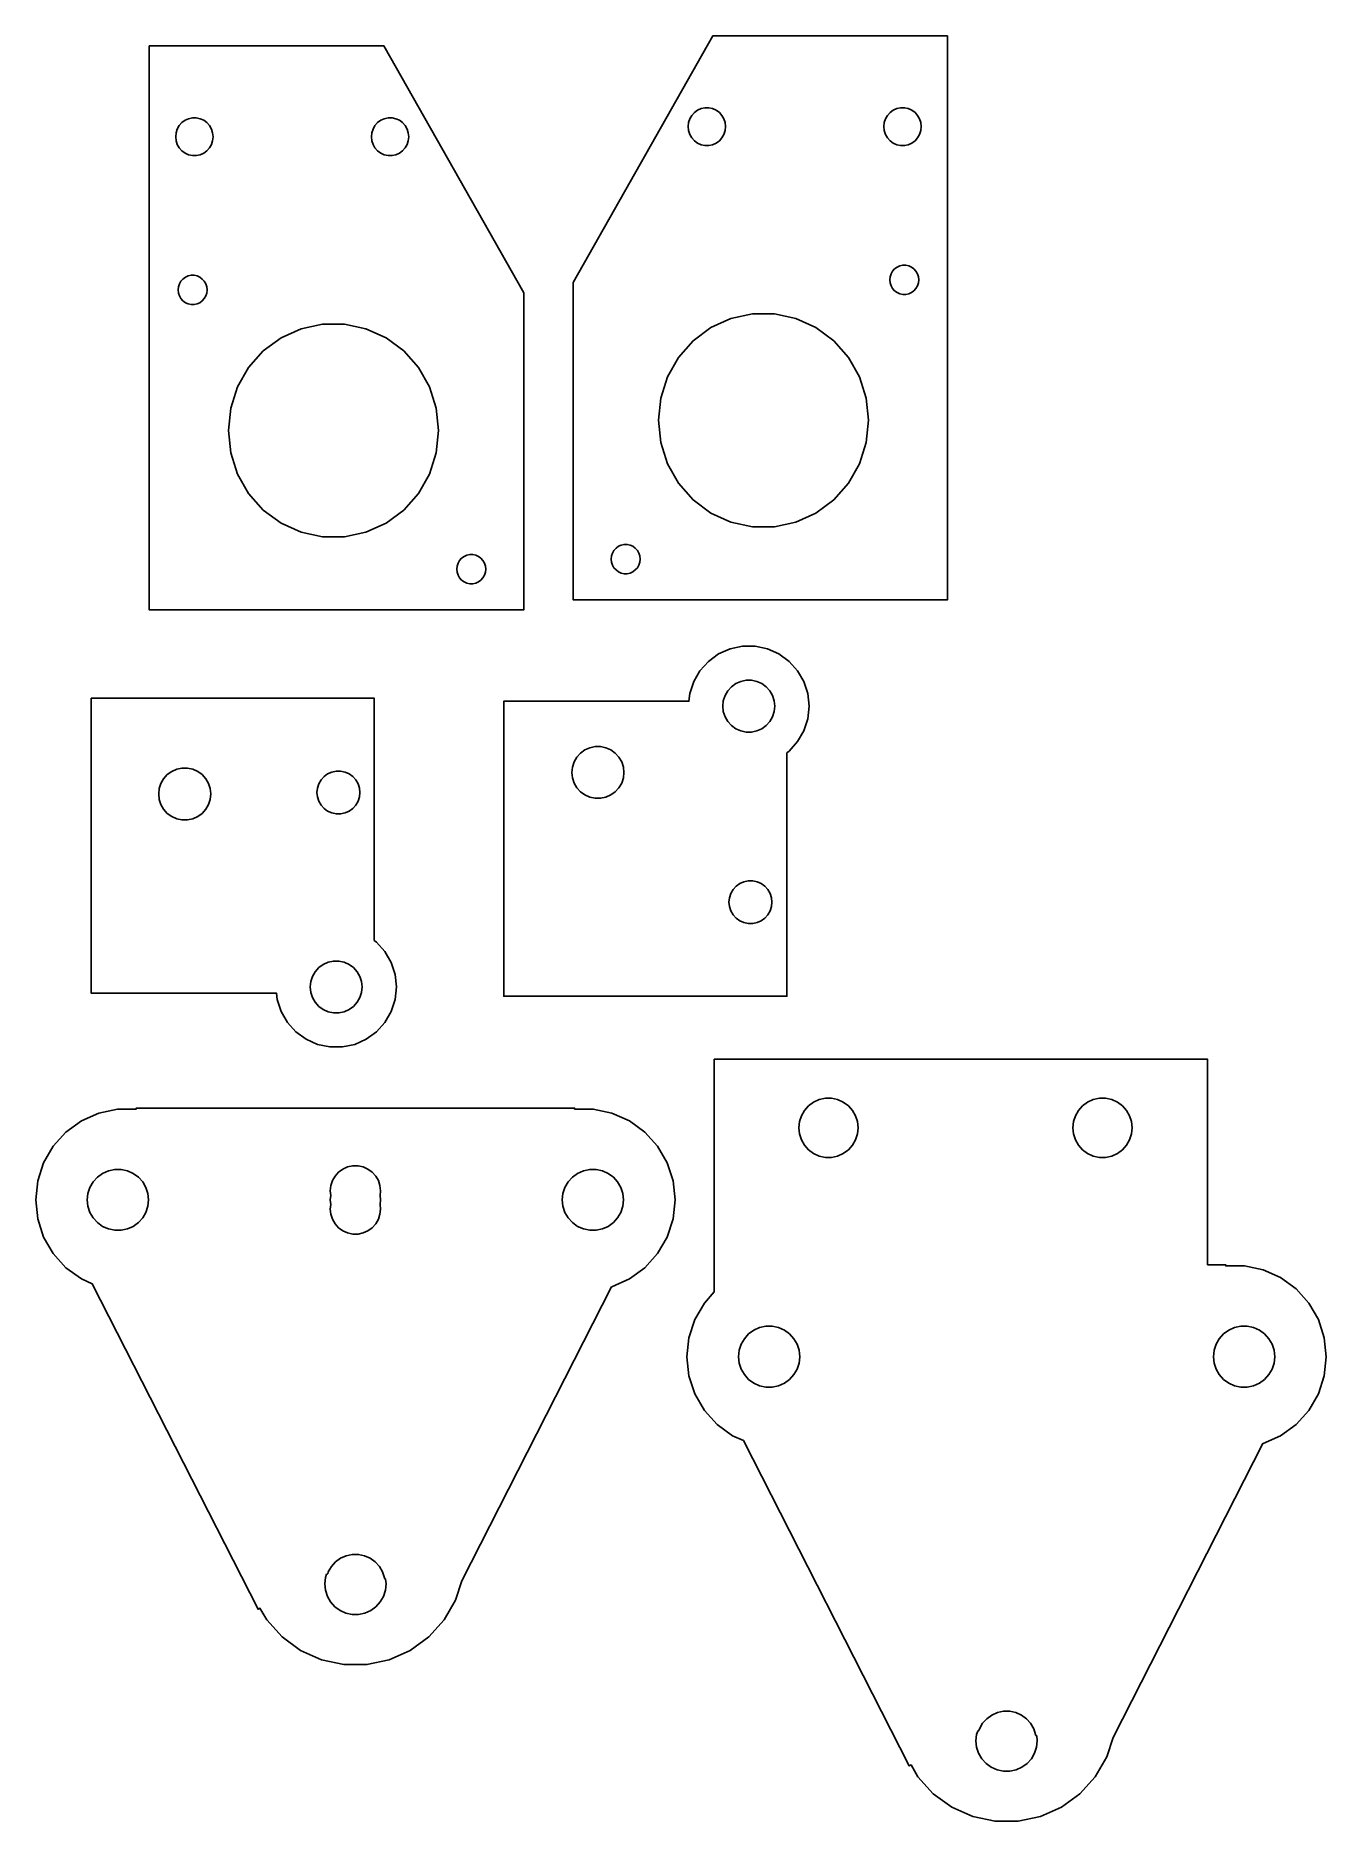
# Model space of a CAD drawing. Extents: x 45 to 186, y 3 to 198.
import ezdxf

# ---------------------------------------------------------------- set-up
doc = ezdxf.new("R2010")
doc.units = 0
doc.layers.add('Layer_1', color=7, linetype='CONTINUOUS')

msp = doc.modelspace()

# ---------------------------------------------------------------- linework, layer by layer
at = {"layer": 'Layer_1', "color": 7}
for points in [[(144.84983, 198.301016), (119.16001, 198.301016), (103.84886, 171.26493), (103.84886, 136.54485), (144.84983, 136.54485), (144.84983, 198.301016)], [(98.453294, 170.15285), (83.142163, 197.188846), (57.452348, 197.188846), (57.452348, 135.43288), (98.453294, 135.43288), (98.453294, 170.15285)], [(118.27857, 186.2784), (117.86093, 186.3687), (117.47088, 186.54529), (117.12547, 186.80123), (116.83977, 187.12464), (116.62628, 187.50161), (116.49433, 187.91628), (116.44963, 188.34883), (116.49433, 188.78136), (116.62628, 189.19603), (116.83977, 189.57301), (117.12547, 189.89642), (117.47088, 190.15237), (117.86093, 190.32896), (118.27857, 190.41926), (118.70553, 190.41926), (119.12318, 190.32896), (119.51323, 190.15237), (119.85864, 189.89642), (120.14434, 189.57301), (120.35783, 189.19603), (120.48978, 188.78136), (120.53448, 188.34883), (120.48978, 187.91628), (120.35783, 187.50161), (120.14434, 187.12464), (119.85864, 186.80123), (119.51323, 186.54529), (119.12318, 186.3687), (118.70553, 186.2784), (118.27857, 186.2784)], [(139.70385, 186.2784), (139.28631, 186.3687), (138.8962, 186.54528), (138.55079, 186.80123), (138.26512, 187.12463), (138.0516, 187.50161), (137.91971, 187.91628), (137.87501, 188.34882), (137.91971, 188.78135), (138.0516, 189.19603), (138.26512, 189.57301), (138.55079, 189.89641), (138.8962, 190.15237), (139.28631, 190.32895), (139.70385, 190.41925), (140.13091, 190.41925), (140.54845, 190.32895), (140.93855, 190.15237), (141.28399, 189.89641), (141.56963, 189.57301), (141.78315, 189.19603), (141.91505, 188.78135), (141.95975, 188.34882), (141.91505, 187.91628), (141.78315, 187.50161), (141.56963, 187.12463), (141.28399, 186.80123), (140.93855, 186.54528), (140.54845, 186.3687), (140.13091, 186.2784), (139.70385, 186.2784)], [(62.171265, 185.16626), (61.753705, 185.25656), (61.363605, 185.43314), (61.018185, 185.68909), (60.732545, 186.0125), (60.518995, 186.38948), (60.387105, 186.80415), (60.342405, 187.23668), (60.387105, 187.66921), (60.518995, 188.08389), (60.732545, 188.46087), (61.018185, 188.78427), (61.363605, 189.04022), (61.753705, 189.2168), (62.171265, 189.3071), (62.598305, 189.3071), (63.015876, 189.2168), (63.405946, 189.04022), (63.751386, 188.78427), (64.037036, 188.46087), (64.250552, 188.08389), (64.382472, 187.66921), (64.427172, 187.23668), (64.382472, 186.80415), (64.250552, 186.38948), (64.037036, 186.0125), (63.751386, 185.68909), (63.405946, 185.43314), (63.015876, 185.25656), (62.598305, 185.16626), (62.171265, 185.16626)], [(83.596583, 185.16626), (83.179013, 185.25656), (82.788913, 185.43314), (82.443503, 185.68909), (82.157833, 186.0125), (81.944313, 186.38948), (81.812413, 186.80415), (81.767713, 187.23668), (81.812413, 187.66921), (81.944313, 188.08389), (82.157833, 188.46087), (82.443503, 188.78427), (82.788913, 189.04022), (83.179013, 189.2168), (83.596583, 189.3071), (84.023623, 189.3071), (84.441184, 189.2168), (84.831264, 189.04022), (85.176704, 188.78427), (85.46234, 188.46087), (85.67586, 188.08389), (85.80778, 187.66921), (85.85248, 187.23668), (85.80778, 186.80415), (85.67586, 186.38948), (85.46234, 186.0125), (85.176704, 185.68909), (84.831264, 185.43314), (84.441184, 185.25656), (84.023623, 185.16626), (83.596583, 185.16626)], [(62.026995, 168.86013), (61.703905, 168.93023), (61.402155, 169.06713), (61.134975, 169.26504), (60.913945, 169.51533), (60.748735, 169.80689), (60.646665, 170.12713), (60.612165, 170.46204), (60.646665, 170.79695), (60.748735, 171.11719), (60.913945, 171.40875), (61.134975, 171.65904), (61.402155, 171.85695), (61.703905, 171.99386), (62.026995, 172.06396), (62.357215, 172.06396), (62.680325, 171.99386), (62.982056, 171.85695), (63.249236, 171.65904), (63.470266, 171.40875), (63.635476, 171.11719), (63.737546, 170.79695), (63.772046, 170.46204), (63.737546, 170.12713), (63.635476, 169.80689), (63.470266, 169.51533), (63.249236, 169.26504), (62.982056, 169.06713), (62.680325, 168.93023), (62.357215, 168.86013), (62.026995, 168.86013)], [(139.94493, 169.9722), (139.62185, 170.0423), (139.32009, 170.1792), (139.05292, 170.37712), (138.83188, 170.62741), (138.66668, 170.91897), (138.5646, 171.23921), (138.5301, 171.57413), (138.5646, 171.90903), (138.66668, 172.22927), (138.83188, 172.52083), (139.05292, 172.77112), (139.32009, 172.96904), (139.62185, 173.10593), (139.94493, 173.17603), (140.27516, 173.17603), (140.59827, 173.10593), (140.90003, 172.96904), (141.16718, 172.77112), (141.38824, 172.52083), (141.55344, 172.22927), (141.65539, 171.90903), (141.68999, 171.57413), (141.65539, 171.23921), (141.55344, 170.91897), (141.38824, 170.62741), (141.16718, 170.37712), (140.90003, 170.1792), (140.59827, 170.0423), (140.27516, 169.9722), (139.94493, 169.9722)], [(76.417166, 143.41954), (74.06635, 143.92895), (71.870759, 144.92556), (69.926409, 146.36571), (68.318253, 148.18651), (67.116542, 150.30839), (66.373912, 152.63861), (66.122662, 155.07537), (66.373912, 157.51212), (67.116542, 159.84234), (68.318253, 161.96422), (69.926409, 163.78503), (71.870759, 165.22517), (74.06635, 166.22178), (76.417166, 166.73119), (78.820537, 166.73119), (81.171353, 166.22178), (83.366953, 165.22517), (85.31126, 163.78503), (86.91945, 161.96422), (88.12114, 159.84234), (88.86377, 157.51212), (89.11505, 155.07537), (88.86377, 152.63861), (88.12114, 150.30839), (86.91945, 148.18651), (85.31126, 146.36571), (83.366953, 144.92556), (81.171353, 143.92895), (78.820537, 143.41954), (76.417166, 143.41954)], [(123.48163, 144.53152), (121.13078, 145.04093), (118.93519, 146.03755), (116.99085, 147.47771), (115.38268, 149.2985), (114.18103, 151.4204), (113.43834, 153.75062), (113.18712, 156.18739), (113.43834, 158.62415), (114.18103, 160.95438), (115.38268, 163.07627), (116.99085, 164.89708), (118.93519, 166.33723), (121.13078, 167.33385), (123.48163, 167.84326), (125.885, 167.84326), (128.23582, 167.33385), (130.43142, 166.33723), (132.37573, 164.89708), (133.98392, 163.07627), (135.18561, 160.95438), (135.92824, 158.62415), (136.17952, 156.18739), (135.92824, 153.75062), (135.18561, 151.4204), (133.98392, 149.2985), (132.37573, 147.47771), (130.43142, 146.03755), (128.23582, 145.04093), (125.885, 144.53152), (123.48163, 144.53152)], [(92.533667, 138.28333), (92.210557, 138.35343), (91.908807, 138.49033), (91.641627, 138.68824), (91.420597, 138.93853), (91.255387, 139.2301), (91.153337, 139.55033), (91.118837, 139.88525), (91.153337, 140.22016), (91.255387, 140.54039), (91.420597, 140.83195), (91.641627, 141.08225), (91.908807, 141.28015), (92.210557, 141.41706), (92.533667, 141.48716), (92.863867, 141.48716), (93.186977, 141.41706), (93.488737, 141.28015), (93.755917, 141.08225), (93.976947, 140.83195), (94.142157, 140.54039), (94.244207, 140.22016), (94.278707, 139.88525), (94.244207, 139.55033), (94.142157, 139.2301), (93.976947, 138.93853), (93.755917, 138.68824), (93.488737, 138.49033), (93.186977, 138.35343), (92.863867, 138.28333), (92.533667, 138.28333)], [(109.43824, 139.39529), (109.11515, 139.46539), (108.81342, 139.6023), (108.54622, 139.8002), (108.32519, 140.0505), (108.16006, 140.34207), (108.05799, 140.66231), (108.02339, 140.99722), (108.05799, 141.33213), (108.16006, 141.65237), (108.32519, 141.94393), (108.54622, 142.19422), (108.81342, 142.39214), (109.11515, 142.52903), (109.43824, 142.59913), (109.76854, 142.59913), (110.09163, 142.52903), (110.39333, 142.39214), (110.66056, 142.19422), (110.88157, 141.94393), (111.04672, 141.65237), (111.14877, 141.33213), (111.18327, 140.99722), (111.14877, 140.66231), (111.04672, 140.34207), (110.88157, 140.0505), (110.66056, 139.8002), (110.39333, 139.6023), (110.09163, 139.46539), (109.76854, 139.39529), (109.43824, 139.39529)], [(127.24843, 119.79333), (127.50174, 119.97732), (128.42553, 121.00332), (129.11593, 122.19904), (129.54252, 123.51202), (129.68683, 124.88503), (129.54252, 126.25812), (129.11593, 127.57112), (128.42553, 128.76682), (127.50174, 129.79282), (126.38483, 130.60432), (125.12353, 131.16582), (123.77312, 131.45292), (122.39253, 131.45292), (121.04202, 131.16582), (119.78083, 130.60432), (118.66391, 129.79282), (117.74002, 128.76682), (117.04972, 127.57112), (116.62313, 126.25812), (116.53653, 125.43372), (96.260404, 125.43372), (96.260404, 93.12494), (127.24843, 93.12494), (127.24843, 119.79333)], [(122.78493, 122.05084), (122.20213, 122.17471), (121.65783, 122.41703), (121.17592, 122.76723), (120.77722, 123.20992), (120.47933, 123.72591), (120.29523, 124.29252), (120.23293, 124.88503), (120.29523, 125.47761), (120.47933, 126.04422), (120.77722, 126.56022), (121.17592, 127.00292), (121.65783, 127.35312), (122.20213, 127.59552), (122.78493, 127.71932), (123.38072, 127.71932), (123.96341, 127.59552), (124.50771, 127.35312), (124.98973, 127.00292), (125.38843, 126.56022), (125.68633, 126.04422), (125.87042, 125.47761), (125.93272, 124.88503), (125.87042, 124.29252), (125.68633, 123.72591), (125.38843, 123.20992), (124.98973, 122.76723), (124.50771, 122.41703), (123.96341, 122.17471), (123.38072, 122.05084), (122.78493, 122.05084)], [(79.949724, 87.85571), (81.211023, 88.41721), (82.327933, 89.22871), (83.251723, 90.25471), (83.942123, 91.45041), (84.368714, 92.76341), (84.513024, 94.13651), (84.368714, 95.5095), (83.942123, 96.8226), (83.251723, 98.0182), (82.327933, 99.0442), (82.074623, 99.2283), (82.074623, 125.7544), (51.086611, 125.7544), (51.086611, 93.44561), (71.377629, 93.44561), (71.449329, 92.76341), (71.875889, 91.45041), (72.566189, 90.25471), (73.490079, 89.22871), (74.607, 88.41721), (75.868206, 87.85571), (77.218726, 87.56871), (78.599286, 87.56871), (79.949724, 87.85571)], [(106.26469, 114.79653), (105.68197, 114.92043), (105.1377, 115.16274), (104.65568, 115.51294), (104.25703, 115.95574), (103.95914, 116.47173), (103.77504, 117.03834), (103.71274, 117.63082), (103.77504, 118.22332), (103.95914, 118.79003), (104.25703, 119.30591), (104.65568, 119.74872), (105.1377, 120.09892), (105.68197, 120.34123), (106.26469, 120.46514), (106.86051, 120.46514), (107.44333, 120.34123), (107.98761, 120.09892), (108.4696, 119.74872), (108.86822, 119.30591), (109.16609, 118.79003), (109.35021, 118.22332), (109.41251, 117.63082), (109.35021, 117.03834), (109.16609, 116.47173), (108.86822, 115.95574), (108.4696, 115.51294), (107.98761, 115.16274), (107.44333, 114.92043), (106.86051, 114.79653), (106.26469, 114.79653)], [(61.029965, 112.435), (60.447215, 112.5589), (59.902945, 112.8012), (59.420955, 113.1514), (59.022275, 113.5942), (58.724389, 114.1101), (58.540289, 114.6767), (58.477989, 115.2693), (58.540289, 115.8618), (58.724389, 116.4284), (59.022275, 116.9444), (59.420955, 117.3872), (59.902945, 117.7373), (60.447215, 117.9797), (61.029965, 118.1036), (61.625805, 118.1036), (62.208495, 117.9797), (62.752795, 117.7373), (63.234816, 117.3872), (63.633516, 116.9444), (63.931406, 116.4284), (64.115502, 115.8618), (64.177802, 115.2693), (64.115502, 114.6767), (63.931406, 114.1101), (63.633516, 113.5942), (63.234816, 113.1514), (62.752795, 112.8012), (62.208495, 112.5589), (61.625805, 112.435), (61.029965, 112.435)], [(77.907226, 113.0952), (77.426816, 113.1973), (76.978116, 113.3971), (76.580736, 113.6858), (76.252126, 114.0508), (76.006506, 114.4762), (75.854716, 114.9433), (75.803316, 115.4318), (75.854716, 115.9203), (76.006506, 116.3875), (76.252126, 116.8128), (76.580736, 117.1779), (76.978116, 117.4666), (77.426816, 117.6663), (77.907226, 117.7685), (78.398426, 117.7685), (78.878927, 117.6663), (79.327617, 117.4666), (79.725017, 117.1779), (80.053623, 116.8128), (80.299213, 116.3875), (80.451033, 115.9203), (80.502333, 115.4318), (80.451033, 114.9433), (80.299213, 114.4762), (80.053623, 114.0508), (79.725017, 113.6858), (79.327617, 113.3971), (78.878927, 113.1973), (78.398426, 113.0952), (77.907226, 113.0952)], [(123.02012, 101.09056), (122.53964, 101.19266), (122.09093, 101.39245), (121.69363, 101.68113), (121.36494, 102.04615), (121.11933, 102.47152), (120.96754, 102.93869), (120.91624, 103.42714), (120.96754, 103.91564), (121.11933, 104.38284), (121.36494, 104.80813), (121.69363, 105.17313), (122.09093, 105.46192), (122.53964, 105.66163), (123.02012, 105.76384), (123.51132, 105.76384), (123.99172, 105.66163), (124.44043, 105.46192), (124.83783, 105.17313), (125.16653, 104.80813), (125.41203, 104.38284), (125.56382, 103.91564), (125.61522, 103.42714), (125.56382, 102.93869), (125.41203, 102.47152), (125.16653, 102.04615), (124.83783, 101.68113), (124.44043, 101.39245), (123.99172, 101.19266), (123.51132, 101.09056), (123.02012, 101.09056)], [(77.611126, 91.30221), (77.028326, 91.42611), (76.484026, 91.66841), (76.002116, 92.01861), (75.603416, 92.46141), (75.305526, 92.97731), (75.121426, 93.54401), (75.059126, 94.13651), (75.121426, 94.72901), (75.305526, 95.2956), (75.603416, 95.8116), (76.002116, 96.2544), (76.484026, 96.6045), (77.028326, 96.8469), (77.611126, 96.9707), (78.206916, 96.9707), (78.789636, 96.8469), (79.333907, 96.6045), (79.815927, 96.2544), (80.214623, 95.8116), (80.512523, 95.2956), (80.696613, 94.72901), (80.758913, 94.13651), (80.696613, 93.54401), (80.512523, 92.97731), (80.214623, 92.46141), (79.815927, 92.01861), (79.333907, 91.66841), (78.789636, 91.42611), (78.206916, 91.30221), (77.611126, 91.30221)], [(155.01494, 3.30328), (157.30676, 4.32367), (159.3363, 5.79824), (161.01495, 7.66255), (162.26926, 9.83515), (162.95974, 11.96023), (179.35435, 44.13639), (179.39695, 44.14539), (181.30674, 44.99571), (182.99804, 46.22451), (184.39694, 47.7781), (185.44226, 49.5886), (186.08824, 51.57691), (186.30676, 53.65601), (186.08824, 55.73511), (185.44226, 57.72341), (184.39694, 59.53381), (182.99804, 61.08741), (181.30674, 62.31631), (179.39695, 63.16661), (177.35205, 63.60121), (175.30677, 63.60121), (175.30677, 63.71601), (173.30676, 63.71601), (173.30676, 86.21601), (119.30676, 86.21601), (119.30676, 60.74461), (118.21657, 59.5338), (117.17125, 57.72341), (116.52527, 55.7351), (116.30675, 53.656), (116.52527, 51.5769), (117.17125, 49.5886), (118.21657, 47.7781), (119.61547, 46.22451), (121.30677, 44.99571), (122.48975, 44.469), (140.64437, 8.83868), (140.85696, 8.94703), (141.59856, 7.66255), (143.27721, 5.79824), (145.30675, 4.32367), (147.59857, 3.30328), (150.05242, 2.78178), (152.5611, 2.78178), (155.01494, 3.30328)], [(83.723873, 20.47054), (86.01566, 21.49093), (88.04523, 22.9655), (89.723851, 24.82981), (90.978157, 27.00241), (91.668667, 29.1275), (108.06325, 61.30365), (108.10585, 61.31265), (110.01567, 62.16297), (111.70696, 63.39177), (113.10587, 64.94536), (114.15116, 66.75587), (114.79716, 68.74417), (115.01566, 70.82327), (114.79716, 72.90236), (114.15116, 74.89066), (113.10587, 76.70106), (111.70696, 78.25466), (110.01567, 79.48356), (108.10585, 80.33386), (106.06096, 80.76846), (104.01566, 80.76846), (104.01566, 80.88326), (56.015658, 80.88326), (56.015658, 80.76846), (53.970348, 80.76846), (51.925441, 80.33386), (50.015651, 79.48356), (48.324361, 78.25466), (46.925454, 76.70106), (45.880164, 74.89066), (45.234134, 72.90236), (45.015664, 70.82327), (45.234134, 68.74416), (45.880164, 66.75586), (46.925454, 64.94536), (48.324361, 63.39177), (50.015651, 62.16297), (51.198661, 61.63625), (69.35325, 26.00594), (69.565839, 26.11429), (70.307469, 24.82981), (71.986089, 22.9655), (74.01566, 21.49093), (76.307446, 20.47054), (78.761326, 19.94904), (81.269963, 19.94904), (83.723873, 20.47054)], [(131.46705, 75.48381), (130.80244, 75.62512), (130.18176, 75.90141), (129.63206, 76.30081), (129.17745, 76.80571), (128.83775, 77.3941), (128.62775, 78.0403), (128.55675, 78.71601), (128.62775, 79.39171), (128.83775, 80.03791), (129.17745, 80.62631), (129.63206, 81.1312), (130.18176, 81.53061), (130.80244, 81.8069), (131.46705, 81.94821), (132.14645, 81.94821), (132.81105, 81.8069), (133.43174, 81.53061), (133.98146, 81.1312), (134.43602, 80.62631), (134.77574, 80.03791), (134.98574, 79.39171), (135.05674, 78.71601), (134.98574, 78.0403), (134.77574, 77.3941), (134.43602, 76.80571), (133.98146, 76.30081), (133.43174, 75.90141), (132.81105, 75.62512), (132.14645, 75.48381), (131.46705, 75.48381)], [(161.46704, 75.48381), (160.80241, 75.62512), (160.18172, 75.90141), (159.63207, 76.30081), (159.17744, 76.80571), (158.83772, 77.3941), (158.62777, 78.0403), (158.55677, 78.71601), (158.62777, 79.39171), (158.83772, 80.03791), (159.17744, 80.62631), (159.63207, 81.1312), (160.18175, 81.53061), (160.80241, 81.8069), (161.46704, 81.94821), (162.14644, 81.94821), (162.81104, 81.8069), (163.43176, 81.53061), (163.98145, 81.1312), (164.43606, 80.62631), (164.77576, 80.03791), (164.98576, 79.39171), (165.05676, 78.71601), (164.98576, 78.0403), (164.77576, 77.3941), (164.43606, 76.80571), (163.98145, 76.30081), (163.43176, 75.90141), (162.81104, 75.62512), (162.14644, 75.48381), (161.46704, 75.48381)], [(79.728217, 67.08836), (79.165847, 67.20786), (78.640646, 67.44166), (78.175536, 67.77956), (77.790856, 68.20686), (77.503416, 68.70476), (77.325746, 69.25146), (77.265646, 69.82326), (77.318246, 70.32326), (77.265646, 70.82327), (77.318246, 71.32327), (77.265646, 71.82327), (77.325746, 72.39497), (77.503416, 72.94177), (77.790856, 73.43967), (78.175536, 73.86687), (78.640676, 74.20487), (79.165847, 74.43867), (79.728217, 74.55817), (80.303103, 74.55817), (80.865443, 74.43867), (81.390643, 74.20487), (81.855753, 73.86687), (82.240433, 73.43967), (82.527903, 72.94177), (82.705543, 72.39497), (82.765643, 71.82327), (82.713143, 71.32327), (82.765643, 70.82327), (82.713143, 70.32326), (82.765643, 69.82326), (82.705543, 69.25146), (82.527903, 68.70476), (82.240433, 68.20686), (81.855753, 67.77956), (81.390643, 67.44166), (80.865443, 67.20786), (80.303103, 67.08836), (79.728217, 67.08836)], [(53.665448, 67.49166), (52.980472, 67.63726), (52.340652, 67.92206), (51.774051, 68.33376), (51.305471, 68.85416), (50.955271, 69.46066), (50.738871, 70.12676), (50.665671, 70.82327), (50.738871, 71.51977), (50.955271, 72.18587), (51.305471, 72.79237), (51.774051, 73.31277), (52.340652, 73.72447), (52.980472, 74.00927), (53.665448, 74.15487), (54.365848, 74.15487), (55.050858, 74.00927), (55.690648, 73.72447), (56.257248, 73.31277), (56.725858, 72.79237), (57.076058, 72.18587), (57.292458, 71.51977), (57.365658, 70.82327), (57.292458, 70.12676), (57.076058, 69.46066), (56.725858, 68.85416), (56.257248, 68.33376), (55.690648, 67.92206), (55.050858, 67.63726), (54.365848, 67.49166), (53.665448, 67.49166)], [(105.66546, 67.49166), (104.98046, 67.63726), (104.34067, 67.92206), (103.77406, 68.33376), (103.30546, 68.85416), (102.95523, 69.46066), (102.73885, 70.12676), (102.66565, 70.82327), (102.73885, 71.51977), (102.95523, 72.18587), (103.30546, 72.79237), (103.77406, 73.31277), (104.34067, 73.72447), (104.98046, 74.00927), (105.66546, 74.15487), (106.36587, 74.15487), (107.05085, 74.00927), (107.69066, 73.72447), (108.25727, 73.31277), (108.72585, 72.79237), (109.07605, 72.18587), (109.29245, 71.51977), (109.36565, 70.82327), (109.29245, 70.12676), (109.07605, 69.46066), (108.72585, 68.85416), (108.25727, 68.33376), (107.69066, 67.92206), (107.05085, 67.63726), (106.36587, 67.49166), (105.66546, 67.49166)], [(124.95655, 50.3244), (124.27155, 50.47), (123.63176, 50.7548), (123.06515, 51.1665), (122.59655, 51.6869), (122.24635, 52.2934), (122.02994, 52.9595), (121.95674, 53.656), (122.02994, 54.3525), (122.24635, 55.0186), (122.59655, 55.62511), (123.06515, 56.14551), (123.63176, 56.5572), (124.27155, 56.842), (124.95655, 56.98761), (125.65696, 56.98761), (126.34194, 56.842), (126.98175, 56.5572), (127.54836, 56.14551), (128.01696, 55.62511), (128.36714, 55.0186), (128.58354, 54.3525), (128.65674, 53.656), (128.58354, 52.9595), (128.36714, 52.2934), (128.01696, 51.6869), (127.54836, 51.1665), (126.98175, 50.7548), (126.34194, 50.47), (125.65696, 50.3244), (124.95655, 50.3244)], [(176.95652, 50.3244), (176.27154, 50.47), (175.63175, 50.7548), (175.06514, 51.1665), (174.59654, 51.6869), (174.24634, 52.2934), (174.02996, 52.9595), (173.95676, 53.656), (174.02996, 54.3525), (174.24634, 55.0186), (174.59654, 55.62511), (175.06514, 56.14551), (175.63175, 56.5572), (176.27154, 56.842), (176.95652, 56.98761), (177.65695, 56.98761), (178.34193, 56.842), (178.98172, 56.5572), (179.54835, 56.14551), (180.01695, 55.62511), (180.36715, 55.0186), (180.58356, 54.3525), (180.65676, 53.656), (180.58356, 52.9595), (180.36715, 52.2934), (180.01695, 51.6869), (179.54835, 51.1665), (178.98172, 50.7548), (178.34193, 50.47), (177.65695, 50.3244), (176.95652, 50.3244)], [(79.665487, 25.43661), (78.980457, 25.58221), (78.340666, 25.86706), (77.774086, 26.27873), (77.305456, 26.79916), (76.955276, 27.40569), (76.738846, 28.07175), (76.665646, 28.76824), (76.738846, 29.46476), (76.857406, 29.82949), (76.982686, 29.89339), (77.046686, 30.09019), (77.386416, 30.67857), (77.841016, 31.1835), (78.390716, 31.58286), (79.011407, 31.85922), (79.675987, 32.00045), (80.355403, 32.00045), (81.019983, 31.85922), (81.640703, 31.58286), (82.190373, 31.1835), (82.645003, 30.67857), (82.984703, 30.09019), (83.194703, 29.444), (83.204703, 29.3539), (83.310373, 29.3001), (83.366273, 28.76825), (83.293073, 28.07176), (83.076653, 27.4057), (82.726503, 26.79917), (82.257873, 26.27874), (81.691263, 25.86707), (81.051473, 25.58222), (80.366413, 25.43662), (79.665487, 25.43661)], [(150.9566, 8.26935), (150.27154, 8.41495), (149.63175, 8.6998), (149.06515, 9.11146), (148.59652, 9.6319), (148.24637, 10.23843), (148.02996, 10.90449), (147.95676, 11.60098), (148.02996, 12.2975), (148.1485, 12.66222), (148.27378, 12.72612), (148.33768, 12.92292), (148.67741, 13.51131), (149.13204, 14.01624), (149.68171, 14.4156), (150.3024, 14.69196), (150.96701, 14.83319), (151.6464, 14.83319), (152.31101, 14.69196), (152.9317, 14.4156), (153.48137, 14.01624), (153.936, 13.51131), (154.27573, 12.92292), (154.48567, 12.27673), (154.49577, 12.18663), (154.60142, 12.13283), (154.65732, 11.60099), (154.58412, 10.9045), (154.36769, 10.23844), (154.01754, 9.63191), (153.54891, 9.11147), (152.98234, 8.69981), (152.34255, 8.41496), (151.65749, 8.26936), (150.9566, 8.26935)]]:
    msp.add_lwpolyline(points, close=True, dxfattribs=at)

doc.saveas('drawing.dxf')
